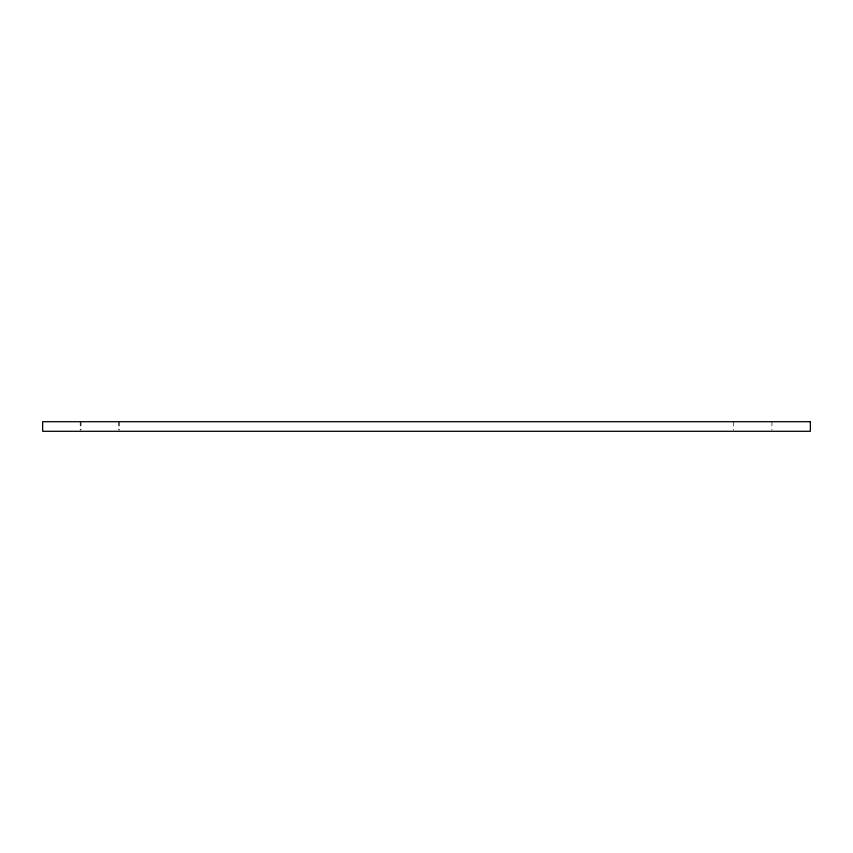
<?xml version="1.0" encoding="UTF-8"?>
<svg xmlns="http://www.w3.org/2000/svg" width="853" height="853" viewBox="0 0 853 853"><rect width="100%" height="100%" fill="white"/><g stroke="black" fill="none" stroke-linecap="round" stroke-linejoin="round"><path stroke-width="0.64" stroke-dasharray="4.26 3.2" d="M771.912 421.702L771.944 430.104M733.633 421.702L733.601 430.104M119.463 421.702L119.463 430.104M118.588 421.702L118.588 430.104M80.992 421.702L80.992 430.104M80.225 421.702L80.225 430.104"/><path stroke-width="1.28" d="M810.35 421.702L42.65 421.702L42.65 431.298L810.35 431.298L810.35 421.702"/></g></svg>
